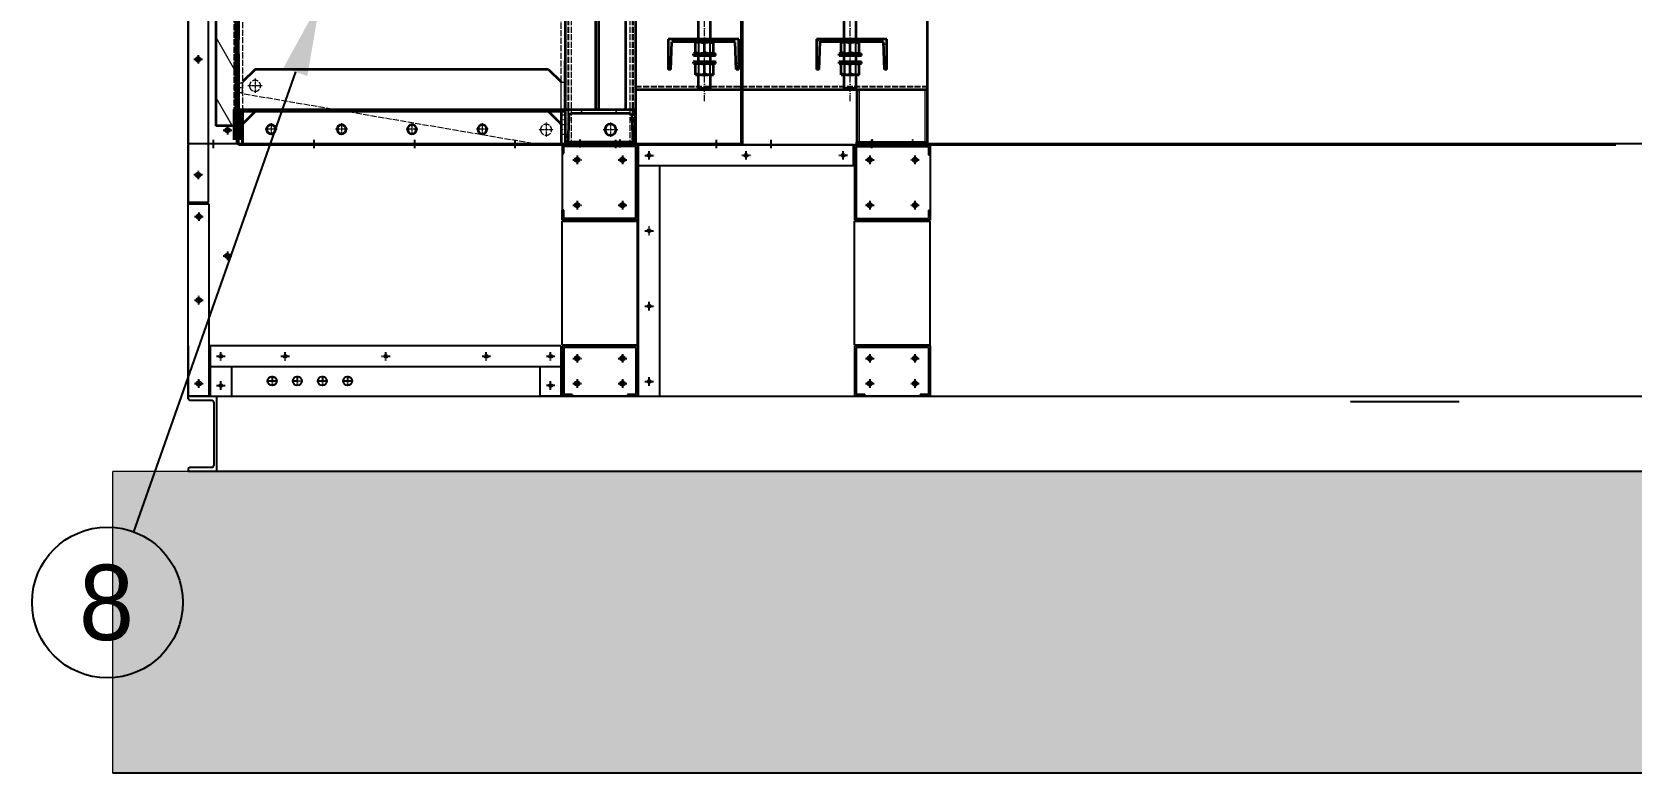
# Model space of a CAD drawing. Header units: millimetres. Extents: x 3026 to 35289, y 2869 to 25683.
# Drawn here: x 14160 to 17341, y 10092 to 11567 of the extents above; entities that cross this region are included whole.
import ezdxf
from ezdxf.enums import TextEntityAlignment as Align

# ---------------------------------------------------------------- set-up
doc = ezdxf.new("R2010")
doc.units = ezdxf.units.MM
for name, pattern in [('CENTER', [2, 1.25, -0.25, 0.25, -0.25]), ('DASHDOT', [18.5, 12, -3, 0.5, -3]), ('DASHED', [15, 12, -3])]:
    doc.linetypes.add(name, pattern=pattern)
for name, color, linetype in [('center', 1, 'CENTER'), ('냉각탑_dim', 1, 'Continuous'), ('냉각탑_text', 3, 'Continuous'), ('냉각탑_찬넬방진', 1, 'Continuous')]:
    doc.layers.add(name, color=color, linetype=linetype)
doc.styles.add('돋움', font='Dotum.ttf')

# ---------------------------------------------------------------- blocks, each defined once
blk = doc.blocks.new('A$C55E021B5')
at = {"color": 7, "linetype": 'DASHED', "lineweight": 13}
for p, q in [((585, 2140.5), (585, 0.5)), ((586.6, 2140.5), (586.6, 0.5)), ((591.6, 2140.5), (591.6, 0.5)), ((708.4, 2140.5), (708.4, 0.5)), ((713.4, 2140.5), (713.4, 0.5)), ((715, 2140.5), (715, 0.5)), ((1362, 2074.5), (1362, 66.5)), ((1370, 2074.5), (1370, 66.5)), ((720, 1968.5), (720, 172.5)), ((720, 168.1), (720, 1070.5)), ((728, 66.5), (728, 1070.5)), ((1379, 1050.5), (1379, 38.5)), ((580, 117.4), (0, 117.4)), ((580, 115.5), (0, 115.5)), ((770, 0.5), (1362, 101.9))]:
    blk.add_line(p, q, dxfattribs=at)
at = {"color": 7, "lineweight": 35}
for p, q in [((1375, 38.5), (1375, 2102.5)), ((1415, 2102.5), (1415, 38.5)), ((1370, 2070.5), (1370, 209.8)), ((1370, 2070.5), (1370, 209.8)), ((1375, 70.5), (1375, 2070.5)), ((1375, 2070.5), (1375, 209.8)), ((720, 936.5), (720, 70.5)), ((660, 560.8), (660, 70.5)), ((654, 450.1), (654, 70.5)), ((580, 403), (580, 0.5)), ((600, 403), (600, 70.5)), ((753, 150.5), (1337, 150.5)), ((580, 110.5), (0, 110.5)), ((1370, 70.5), (720, 70.5)), ((720, 66.5), (1370, 66.5)), ((753, 66.5), (1337, 66.5)), ((728, 0.5), (1362, 0.5))]:
    blk.add_line(p, q, dxfattribs=at)
at = {"color": 7, "linetype": 'DASHDOT', "lineweight": 13}
for p, q in [((153, 87.4), (153, 387.4)), ((443, 87.4), (443, 387.4))]:
    blk.add_line(p, q, dxfattribs=at)
at = {"color": 7, "lineweight": 35, "ltscale": 0.103337}
for p, q in [((141, 210.5), (141, 272.5)), ((165, 210.5), (165, 272.5)), ((431, 210.5), (431, 272.5)), ((455, 210.5), (455, 272.5))]:
    blk.add_line(p, q, dxfattribs=at)
at = {"color": 7, "lineweight": 35, "ltscale": 0.233333}
for p, q in [((0, 250.5), (0, 110.5)), ((580, 250.5), (580, 110.5)), ((80, 210.5), (220, 210.5))]:
    blk.add_line(p, q, dxfattribs=at)
at = {"color": 7, "lineweight": 35, "ltscale": 0.1}
for p, q in [((80, 150.5), (80, 210.5)), ((220, 210.5), (220, 150.5)), ((375, 150.5), (375, 210.5)), ((515, 210.5), (515, 150.5)), ((1370, 70.5), (1370, 10.5)), ((1375, 70.5), (1375, 10.5))]:
    blk.add_line(p, q, dxfattribs=at)
at = {"color": 7, "lineweight": 13, "ltscale": 0.013126}
blk.add_line((86.8, 202.6), (80, 198.7), dxfattribs=at)
at = {"color": 7, "lineweight": 35, "ltscale": 0.091722}
for p, q in [((85, 150.5), (86.9, 205.5)), ((215, 150.5), (213.1, 205.5)), ((380, 150.5), (381.9, 205.5)), ((510, 150.5), (508.1, 205.5))]:
    blk.add_line(p, q, dxfattribs=at)
at = {"color": 7, "lineweight": 35, "ltscale": 0.210265}
for p, q in [((86.9, 205.5), (213.1, 205.5)), ((381.9, 205.5), (508.1, 205.5))]:
    blk.add_line(p, q, dxfattribs=at)
at = {"color": 7, "lineweight": 13, "ltscale": 0.016666}
for p, q in [((100.4, 210.5), (91.8, 205.5)), ((460.4, 210.5), (451.8, 205.5))]:
    blk.add_line(p, q, dxfattribs=at)
at = {"color": 7, "lineweight": 35, "ltscale": 0.012392}
for p, q in [((142.4, 204.7), (135, 204.7)), ((171, 204.7), (163.6, 204.7)), ((432.4, 204.7), (425, 204.7)), ((461, 204.7), (453.6, 204.7)), ((142.4, 162.2), (135, 162.2)), ((171, 162.2), (163.6, 162.2)), ((432.4, 162.2), (425, 162.2)), ((461, 162.2), (453.6, 162.2)), ((142.4, 139.9), (135, 139.9)), ((171, 139.9), (163.6, 139.9)), ((432.4, 139.9), (425, 139.9)), ((461, 139.9), (453.6, 139.9))]:
    blk.add_line(p, q, dxfattribs=at)
at = {"color": 7, "lineweight": 35, "ltscale": 0.002592}
for p, q in [((135, 204.7), (135, 203.1)), ((171, 204.7), (171, 203.1)), ((425, 204.7), (425, 203.1)), ((461, 204.7), (461, 203.1)), ((135, 162.2), (135, 160.6)), ((171, 162.2), (171, 160.6)), ((425, 162.2), (425, 160.6)), ((461, 162.2), (461, 160.6)), ((135, 139.9), (135, 141.4)), ((171, 139.9), (171, 141.4)), ((425, 139.9), (425, 141.4)), ((461, 139.9), (461, 141.4))]:
    blk.add_line(p, q, dxfattribs=at)
at = {"color": 7, "lineweight": 35, "ltscale": 0.031982}
for p, q in [((135, 183.9), (135, 203.1)), ((153, 183.9), (153, 203.1)), ((171, 183.9), (171, 203.1)), ((425, 183.9), (425, 203.1)), ((443, 183.9), (443, 203.1)), ((461, 183.9), (461, 203.1)), ((135, 141.4), (135, 160.6)), ((153, 141.4), (153, 160.6)), ((171, 141.4), (171, 160.6)), ((425, 141.4), (425, 160.6)), ((443, 141.4), (443, 160.6)), ((461, 141.4), (461, 160.6))]:
    blk.add_line(p, q, dxfattribs=at)
at = {"color": 7, "linetype": 'DASHED', "lineweight": 13, "ltscale": 0.008333}
for p, q in [((141, 205.5), (141, 210.5)), ((142, 210.5), (142, 205.5)), ((164, 210.5), (164, 205.5)), ((165, 205.5), (165, 210.5)), ((431, 205.5), (431, 210.5)), ((455, 205.5), (455, 210.5)), ((1375, 123.8), (1370, 123.8)), ((1375, 104.8), (1370, 104.8)), ((1375, 53.9), (1370, 53.9)), ((1375, 34.9), (1370, 34.9)), ((21.4, 0.5), (21.4, 5.5)), ((37.4, 0.5), (37.4, 5.5)), ((101.4, 0.5), (101.4, 5.5)), ((117.4, 0.5), (117.4, 5.5)), ((603.1, 0.5), (603.1, 5.5)), ((603.1, 0.5), (603.1, 5.5)), ((619.1, 0.5), (619.1, 5.5)), ((619.1, 0.5), (619.1, 5.5)), ((683.1, 0.5), (683.1, 5.5)), ((683.1, 0.5), (683.1, 5.5)), ((699.1, 0.5), (699.1, 5.5)), ((699.1, 0.5), (699.1, 5.5)), ((720, 5.5), (720, 0.5)), ((720, 5.5), (720, 0.5))]:
    blk.add_line(p, q, dxfattribs=at)
at = {"color": 7, "lineweight": 35, "ltscale": 0.00135}
for p, q in [((141, 204.7), (141, 205.5)), ((165, 204.7), (165, 205.5)), ((431, 204.7), (431, 205.5)), ((455, 204.7), (455, 205.5))]:
    blk.add_line(p, q, dxfattribs=at)
at = {"color": 7, "linetype": 'DASHED', "lineweight": 13, "ltscale": 0.043793}
for p, q in [((141, 178.4), (141, 204.7)), ((165, 178.4), (165, 204.7)), ((431, 178.4), (431, 204.7)), ((455, 178.4), (455, 204.7))]:
    blk.add_line(p, q, dxfattribs=at)
at = {"color": 7, "lineweight": 35, "ltscale": 0.005215}
for p, q in [((142.4, 204.7), (145.6, 204.7)), ((160.4, 204.7), (163.6, 204.7)), ((450.4, 204.7), (453.6, 204.7)), ((142.4, 162.2), (145.6, 162.2)), ((160.4, 162.2), (163.6, 162.2)), ((450.4, 162.2), (453.6, 162.2)), ((142.4, 139.9), (145.6, 139.9)), ((160.4, 139.9), (163.6, 139.9)), ((450.4, 139.9), (453.6, 139.9))]:
    blk.add_line(p, q, dxfattribs=at)
at = {"color": 7, "linetype": 'DASHED', "lineweight": 13, "ltscale": 0.037167}
for p, q in [((142.6, 182.4), (142.6, 204.7)), ((163.4, 182.4), (163.4, 204.7)), ((432.6, 182.4), (432.6, 204.7)), ((453.4, 182.4), (453.4, 204.7)), ((141, 139.9), (141, 162.2)), ((142.6, 139.9), (142.6, 162.2)), ((163.4, 139.9), (163.4, 162.2)), ((165, 139.9), (165, 162.2)), ((431, 139.9), (431, 162.2)), ((432.6, 139.9), (432.6, 162.2)), ((453.4, 139.9), (453.4, 162.2)), ((455, 139.9), (455, 162.2))]:
    blk.add_line(p, q, dxfattribs=at)
at = {"color": 7, "lineweight": 35, "ltscale": 0.024784}
for p, q in [((160.4, 204.7), (145.6, 204.7)), ((450.4, 204.7), (435.6, 204.7)), ((160.4, 162.2), (145.6, 162.2)), ((450.4, 162.2), (435.6, 162.2)), ((160.4, 139.9), (145.6, 139.9)), ((450.4, 139.9), (435.6, 139.9))]:
    blk.add_line(p, q, dxfattribs=at)
at = {"color": 7, "linetype": 'DASHED', "lineweight": 13, "ltscale": 0.031982}
for p, q in [((153, 183.9), (153, 203.1)), ((443, 183.9), (443, 203.1)), ((153, 141.4), (153, 160.6)), ((443, 141.4), (443, 160.6))]:
    blk.add_line(p, q, dxfattribs=at)
at = {"color": 7, "lineweight": 13, "ltscale": 0.015827}
blk.add_line((220, 210.2), (211.8, 205.5), dxfattribs=at)
at = {"color": 7, "lineweight": 35, "ltscale": 0.233334}
for p, q in [((375, 210.5), (515, 210.5)), ((140, 110.5), (0, 110.5)), ((720, 70.5), (580, 70.5)), ((140, 5.5), (0, 5.5)), ((140, 0.5), (0, 0.5)), ((140, 0.5), (0, 0.5)), ((580, 0.5), (720, 0.5)), ((720, 0.5), (580, 0.5)), ((720, 0.5), (580, 0.5))]:
    blk.add_line(p, q, dxfattribs=at)
at = {"color": 7, "lineweight": 35, "ltscale": 0.005216}
for p, q in [((432.4, 204.7), (435.6, 204.7)), ((432.4, 162.2), (435.6, 162.2)), ((432.4, 139.9), (435.6, 139.9))]:
    blk.add_line(p, q, dxfattribs=at)
at = {"color": 7, "linetype": 'DASHED', "lineweight": 13, "ltscale": 0.046905}
blk.add_line((1370, 209.8), (1370, 181.6), dxfattribs=at)
at = {"color": 7, "lineweight": 35, "ltscale": 0.046905}
for p, q in [((1370, 181.6), (1370, 209.8)), ((1375, 181.6), (1375, 209.8))]:
    blk.add_line(p, q, dxfattribs=at)
at = {"color": 7, "lineweight": 35, "ltscale": 0.008333}
for p, q in [((1370, 209.8), (1375, 209.8)), ((1370, 181.6), (1375, 181.6)), ((80, 150.5), (85, 150.5)), ((215, 150.5), (220, 150.5)), ((1375, 70.5), (1370, 70.5)), ((0, 0.5), (0, 5.5)), ((140, 0.5), (140, 5.5)), ((580, 0.5), (580, 5.5)), ((580, 0.5), (580, 5.5)), ((1375, 10.5), (1370, 10.5))]:
    blk.add_line(p, q, dxfattribs=at)
at = {"color": 7, "lineweight": 13, "ltscale": 0.133334}
blk.add_line((1415, 214.5), (1375, 145.2), dxfattribs=at)
at = {"color": 7, "lineweight": 35, "ltscale": 0.003151}
for p, q in [((132.5, 182.4), (131, 181.3)), ((132.5, 166.4), (131, 165.3)), ((173.5, 182.4), (175, 181.3)), ((173.5, 166.4), (175, 165.3)), ((422.5, 182.4), (421, 181.3)), ((422.5, 166.4), (421, 165.3)), ((463.5, 182.4), (465, 181.3)), ((463.5, 166.4), (465, 165.3))]:
    blk.add_line(p, q, dxfattribs=at)
at = {"color": 7, "linetype": 'DASHED', "lineweight": 13, "ltscale": 0.036667}
for p, q in [((153, 181.3), (131, 181.3)), ((153, 165.3), (131, 165.3)), ((443, 181.3), (421, 181.3)), ((443, 165.3), (421, 165.3)), ((465, 181.3), (443, 181.3)), ((465, 165.3), (443, 165.3))]:
    blk.add_line(p, q, dxfattribs=at)
at = {"color": 7, "lineweight": 35, "ltscale": 0.036667}
for p, q in [((153, 181.3), (131, 181.3)), ((153, 178.4), (131, 178.4)), ((153, 165.3), (131, 165.3)), ((153, 162.4), (131, 162.4)), ((443, 181.3), (421, 181.3)), ((443, 178.4), (421, 178.4)), ((443, 165.3), (421, 165.3)), ((443, 162.4), (421, 162.4)), ((465, 181.3), (443, 181.3)), ((465, 178.4), (443, 178.4)), ((465, 165.3), (443, 165.3)), ((465, 162.4), (443, 162.4))]:
    blk.add_line(p, q, dxfattribs=at)
at = {"color": 7, "lineweight": 35, "ltscale": 0.004749}
for p, q in [((131, 178.4), (131, 181.3)), ((131, 162.4), (131, 165.3)), ((175, 178.4), (175, 181.3)), ((175, 162.4), (175, 165.3)), ((421, 178.4), (421, 181.3)), ((421, 162.4), (421, 165.3)), ((465, 178.4), (465, 181.3)), ((465, 162.4), (465, 165.3))]:
    blk.add_line(p, q, dxfattribs=at)
at = {"color": 7, "lineweight": 35, "ltscale": 0.034167}
for p, q in [((153, 182.4), (132.5, 182.4)), ((153, 166.4), (132.5, 166.4)), ((443, 182.4), (422.5, 182.4)), ((443, 166.4), (422.5, 166.4)), ((463.5, 182.4), (443, 182.4)), ((463.5, 166.4), (443, 166.4))]:
    blk.add_line(p, q, dxfattribs=at)
at = {"color": 7, "lineweight": 35, "ltscale": 0.002551}
for p, q in [((135, 182.4), (135, 183.9)), ((171, 182.4), (171, 183.9)), ((425, 182.4), (425, 183.9)), ((461, 182.4), (461, 183.9))]:
    blk.add_line(p, q, dxfattribs=at)
at = {"color": 7, "linetype": 'DASHED', "lineweight": 13, "ltscale": 0.012392}
for p, q in [((142.4, 182.4), (135, 182.4)), ((171, 182.4), (163.6, 182.4)), ((432.4, 182.4), (425, 182.4)), ((461, 182.4), (453.6, 182.4))]:
    blk.add_line(p, q, dxfattribs=at)
at = {"color": 7, "linetype": 'DASHED', "lineweight": 13, "ltscale": 4.19617e-05}
for p, q in [((135, 182.4), (135, 182.4)), ((171, 182.4), (171, 182.4)), ((425, 182.4), (425, 182.4)), ((461, 182.4), (461, 182.4))]:
    blk.add_line(p, q, dxfattribs=at)
at = {"color": 7, "linetype": 'DASHED', "lineweight": 13, "ltscale": 0.006667}
for p, q in [((140.5, 178.4), (140.5, 182.4)), ((140.5, 162.4), (140.5, 166.4)), ((141, 162.4), (141, 166.4)), ((165, 162.4), (165, 166.4)), ((165.5, 178.4), (165.5, 182.4)), ((165.5, 162.4), (165.5, 166.4)), ((430.5, 178.4), (430.5, 182.4)), ((430.5, 162.4), (430.5, 166.4)), ((431, 162.4), (431, 166.4)), ((455, 162.4), (455, 166.4)), ((455.5, 178.4), (455.5, 182.4)), ((455.5, 162.4), (455.5, 166.4)), ((720, 66.5), (720, 70.5))]:
    blk.add_line(p, q, dxfattribs=at)
at = {"color": 7, "lineweight": 35, "ltscale": 0.02}
for p, q in [((141, 166.4), (141, 178.4)), ((165, 166.4), (165, 178.4)), ((431, 166.4), (431, 178.4)), ((455, 166.4), (455, 178.4))]:
    blk.add_line(p, q, dxfattribs=at)
at = {"color": 7, "lineweight": 35, "ltscale": 0.000402451}
for p, q in [((141, 162.2), (141, 162.4)), ((165, 162.2), (165, 162.4)), ((431, 162.2), (431, 162.4)), ((455, 162.2), (455, 162.4))]:
    blk.add_line(p, q, dxfattribs=at)
at = {"color": 7, "linetype": 'DASHED', "lineweight": 13, "ltscale": 0.000536262}
for p, q in [((142.4, 182.4), (142.1, 182.4)), ((163.6, 182.4), (163.9, 182.4)), ((453.6, 182.4), (453.9, 182.4))]:
    blk.add_line(p, q, dxfattribs=at)
at = {"color": 7, "linetype": 'DASHED', "lineweight": 13, "ltscale": 0.005215}
for p, q in [((142.4, 182.4), (145.6, 182.4)), ((160.4, 182.4), (163.6, 182.4)), ((450.4, 182.4), (453.6, 182.4))]:
    blk.add_line(p, q, dxfattribs=at)
at = {"color": 7, "linetype": 'DASHED', "lineweight": 13, "ltscale": 0.024784}
for p, q in [((160.4, 182.4), (145.6, 182.4)), ((450.4, 182.4), (435.6, 182.4))]:
    blk.add_line(p, q, dxfattribs=at)
at = {"color": 7, "linetype": 'DASHED', "lineweight": 13, "ltscale": 0.000524018}
for p, q in [((145.6, 182.4), (145.9, 182.4)), ((160.4, 182.4), (160.1, 182.4)), ((435.6, 182.4), (435.9, 182.4))]:
    blk.add_line(p, q, dxfattribs=at)
at = {"color": 7, "lineweight": 35, "ltscale": 0.034166}
for p, q in [((173.5, 182.4), (153, 182.4)), ((173.5, 166.4), (153, 166.4))]:
    blk.add_line(p, q, dxfattribs=at)
at = {"color": 7, "lineweight": 35, "ltscale": 0.036666}
for p, q in [((175, 181.3), (153, 181.3)), ((175, 178.4), (153, 178.4)), ((175, 165.3), (153, 165.3)), ((175, 162.4), (153, 162.4))]:
    blk.add_line(p, q, dxfattribs=at)
at = {"color": 7, "linetype": 'DASHED', "lineweight": 13, "ltscale": 0.036666}
for p, q in [((175, 181.3), (153, 181.3)), ((175, 165.3), (153, 165.3))]:
    blk.add_line(p, q, dxfattribs=at)
at = {"color": 7, "lineweight": 13, "ltscale": 0.010552}
blk.add_line((380.5, 164.3), (375, 161.2), dxfattribs=at)
at = {"color": 7, "linetype": 'DASHED', "lineweight": 13, "ltscale": 0.000535501}
blk.add_line((432.4, 182.4), (432.1, 182.4), dxfattribs=at)
at = {"color": 7, "linetype": 'DASHED', "lineweight": 13, "ltscale": 0.005216}
blk.add_line((432.4, 182.4), (435.6, 182.4), dxfattribs=at)
at = {"color": 7, "linetype": 'DASHED', "lineweight": 13, "ltscale": 0.000524779}
blk.add_line((450.4, 182.4), (450.1, 182.4), dxfattribs=at)
at = {"color": 7, "lineweight": 13, "ltscale": 0.010896}
blk.add_line((515, 172.7), (509.3, 169.5), dxfattribs=at)
at = {"color": 7, "lineweight": 35, "ltscale": 0.17003}
blk.add_line((720, 172.5), (720, 70.5), dxfattribs=at)
at = {"color": 7, "lineweight": 35, "ltscale": 0.16261}
blk.add_line((720, 70.5), (720, 168.1), dxfattribs=at)
at = {"color": 7, "lineweight": 35, "ltscale": 0.185241}
for p, q in [((1370, 181.6), (1370, 70.5)), ((1370, 181.6), (1370, 70.5)), ((1375, 181.6), (1375, 70.5))]:
    blk.add_line(p, q, dxfattribs=at)
at = {"color": 7, "lineweight": 35, "ltscale": 0.044088}
for p, q in [((141, 113.4), (141, 139.9)), ((165, 113.4), (165, 139.9)), ((431, 113.4), (431, 139.9)), ((455, 113.4), (455, 139.9))]:
    blk.add_line(p, q, dxfattribs=at)
at = {"color": 7, "lineweight": 35, "ltscale": 0.008334}
for p, q in [((375, 150.5), (380, 150.5)), ((510, 150.5), (515, 150.5)), ((580, 0.5), (585, 0.5)), ((715, 0.5), (720, 0.5))]:
    blk.add_line(p, q, dxfattribs=at)
at = {"color": 7, "lineweight": 35, "ltscale": 0.058926}
for p, q in [((753, 150.5), (728, 125.5)), ((753, 66.5), (728, 41.5))]:
    blk.add_line(p, q, dxfattribs=at)
at = {"color": 7, "lineweight": 35, "ltscale": 0.058925}
for p, q in [((1337, 150.5), (1362, 125.5)), ((1362, 41.5), (1337, 66.5))]:
    blk.add_line(p, q, dxfattribs=at)
at = {"color": 7, "linetype": 'DASHDOT', "lineweight": 13, "ltscale": 0.047667}
for p, q in [((1337, 132.2), (1337, 103.6)), ((1322.7, 117.9), (1351.3, 117.9)), ((630, 44.8), (630, 16.2)), ((758, 44.8), (758, 16.2)), ((615.7, 30.5), (644.3, 30.5)), ((743.7, 30.5), (772.3, 30.5))]:
    blk.add_line(p, q, dxfattribs=at)
at = {"color": 7, "lineweight": 35, "ltscale": 0.183333}
for p, q in [((0, 110.5), (0, 0.5)), ((140, 110.5), (140, 0.5))]:
    blk.add_line(p, q, dxfattribs=at)
at = {"color": 7, "linetype": 'DASHED', "lineweight": 13, "ltscale": 0.183333}
for p, q in [((5, 110.5), (5, 0.5)), ((135, 110.5), (135, 0.5))]:
    blk.add_line(p, q, dxfattribs=at)
at = {"color": 7, "linetype": 'DASHED', "lineweight": 13, "ltscale": 0.037552}
for p, q in [((163.5, 113.4), (141, 113.4)), ((453.5, 113.4), (431, 113.4))]:
    blk.add_line(p, q, dxfattribs=at)
at = {"color": 7, "lineweight": 35, "ltscale": 0.002448}
for p, q in [((142.5, 113.4), (141, 113.4)), ((432.5, 113.4), (431, 113.4))]:
    blk.add_line(p, q, dxfattribs=at)
at = {"color": 7, "lineweight": 35, "ltscale": 0.002357}
for p, q in [((142, 112.4), (141, 113.4)), ((164, 112.4), (165, 113.4)), ((432, 112.4), (431, 113.4)), ((454, 112.4), (455, 113.4))]:
    blk.add_line(p, q, dxfattribs=at)
at = {"color": 7, "lineweight": 35, "ltscale": 0.002244}
blk.add_line((143.3, 112.4), (142, 112.4), dxfattribs=at)
at = {"color": 7, "lineweight": 35, "ltscale": 0.037552}
for p, q in [((165, 113.4), (142.5, 113.4)), ((455, 113.4), (432.5, 113.4))]:
    blk.add_line(p, q, dxfattribs=at)
at = {"color": 7, "lineweight": 35, "ltscale": 0.034422}
for p, q in [((164, 112.4), (143.3, 112.4)), ((454, 112.4), (433.3, 112.4))]:
    blk.add_line(p, q, dxfattribs=at)
at = {"color": 7, "linetype": 'DASHED', "lineweight": 13, "ltscale": 0.002448}
for p, q in [((165, 113.4), (163.5, 113.4)), ((455, 113.4), (453.5, 113.4))]:
    blk.add_line(p, q, dxfattribs=at)
at = {"color": 7, "lineweight": 35, "ltscale": 0.002245}
blk.add_line((433.3, 112.4), (432, 112.4), dxfattribs=at)
at = {"color": 7, "linetype": 'DASHED', "lineweight": 13, "ltscale": 0.013333}
for p, q in [((720, 124.5), (728, 124.5)), ((728, 60), (720, 60)), ((728, 41), (720, 41)), ((720, 40), (728, 40)), ((720, 21), (728, 21))]:
    blk.add_line(p, q, dxfattribs=at)
at = {"color": 7, "linetype": 'DASHED', "lineweight": 13, "ltscale": 0.14}
blk.add_line((728, 41.5), (728, 125.5), dxfattribs=at)
at = {"color": 7, "linetype": 'DASHDOT', "lineweight": 13, "ltscale": 0.025999}
for p, q in [((1376.3, 114.3), (1360.7, 114.3)), ((1376.3, 44.4), (1360.7, 44.4))]:
    blk.add_line(p, q, dxfattribs=at)
at = {"color": 7, "linetype": 'DASHED', "lineweight": 13, "ltscale": 0.03936}
blk.add_line((1362, 101.9), (1362, 125.5), dxfattribs=at)
at = {"color": 7, "linetype": 'DASHED', "lineweight": 13, "ltscale": 0.013334}
for p, q in [((1370, 123.8), (1362, 123.8)), ((1370, 104.8), (1362, 104.8)), ((1370, 53.9), (1362, 53.9)), ((1370, 34.9), (1362, 34.9))]:
    blk.add_line(p, q, dxfattribs=at)
at = {"color": 7, "lineweight": 35, "ltscale": 0.116667}
for p, q in [((580, 0.5), (580, 70.5)), ((720, 70.5), (720, 0.5))]:
    blk.add_line(p, q, dxfattribs=at)
at = {"color": 7, "linetype": 'DASHED', "lineweight": 13, "ltscale": 0.09}
blk.add_line((600, 70.5), (654, 70.5), dxfattribs=at)
at = {"color": 7, "lineweight": 13, "ltscale": 0.015396}
for p, q in [((620.6, 62.5), (616, 70.5)), ((689.9, 62.5), (685.2, 70.5))]:
    blk.add_line(p, q, dxfattribs=at)
at = {"color": 7, "linetype": 'DASHED', "lineweight": 13, "ltscale": 0.01}
blk.add_line((654, 70.5), (660, 70.5), dxfattribs=at)
at = {"color": 7, "linetype": 'DASHED', "lineweight": 13, "ltscale": 0.116667}
blk.add_line((720, 70.5), (720, 0.5), dxfattribs=at)
at = {"color": 7, "lineweight": 35, "ltscale": 0.006667}
for p, q in [((720, 66.5), (720, 70.5)), ((1370, 70.5), (1370, 66.5))]:
    blk.add_line(p, q, dxfattribs=at)
at = {"color": 7, "lineweight": 35, "ltscale": 0.11}
for p, q in [((720, 66.5), (720, 0.5)), ((728, 66.5), (728, 0.5)), ((1362, 66.5), (1362, 0.5)), ((1370, 0.5), (1370, 66.5))]:
    blk.add_line(p, q, dxfattribs=at)
at = {"color": 7, "lineweight": 35, "ltscale": 0.013333}
for p, q in [((720, 66.5), (728, 66.5)), ((720, 0.5), (728, 0.5))]:
    blk.add_line(p, q, dxfattribs=at)
at = {"color": 7, "lineweight": 35, "ltscale": 0.013334}
for p, q in [((1370, 66.5), (1362, 66.5)), ((1362, 0.5), (1370, 0.5))]:
    blk.add_line(p, q, dxfattribs=at)
at = {"color": 7, "lineweight": 140, "ltscale": 0.008333}
for p, q in [((1370, 70.5), (1375, 70.5)), ((1375, 10.5), (1370, 10.5))]:
    blk.add_line(p, q, dxfattribs=at)
at = {"color": 7, "lineweight": 140, "ltscale": 0.1}
for p, q in [((1370, 10.5), (1370, 70.5)), ((1375, 70.5), (1375, 10.5))]:
    blk.add_line(p, q, dxfattribs=at)
at = {"color": 7, "lineweight": 13, "ltscale": 0.10771}
blk.add_line((1415, 94.5), (1382.7, 38.5), dxfattribs=at)
at = {"color": 7, "lineweight": 35, "ltscale": 0.095349}
for p, q in [((585, 0.5), (587, 57.7)), ((713, 57.7), (715, 0.5))]:
    blk.add_line(p, q, dxfattribs=at)
at = {"color": 7, "lineweight": 35, "ltscale": 0.193355}
blk.add_line((592, 62.5), (708, 62.5), dxfattribs=at)
at = {"color": 7, "linetype": 'DASHED', "lineweight": 13, "ltscale": 0.010632}
blk.add_line((713.6, 40), (720, 40), dxfattribs=at)
at = {"color": 7, "linetype": 'DASHED', "lineweight": 13, "ltscale": 0.010079}
for p, q in [((720, 40), (714, 40)), ((720, 21), (714, 21))]:
    blk.add_line(p, q, dxfattribs=at)
at = {"color": 7, "linetype": 'DASHDOT', "lineweight": 13, "ltscale": 0.016}
blk.add_line((728.8, 50.5), (719.2, 50.5), dxfattribs=at)
at = {"color": 7, "lineweight": 35, "ltscale": 0.068333}
for p, q in [((728, 41.5), (728, 0.5)), ((1362, 0.5), (1362, 41.5))]:
    blk.add_line(p, q, dxfattribs=at)
at = {"color": 7, "linetype": 'DASHDOT', "lineweight": 13, "ltscale": 0.039}
for p, q in [((885, 43.2), (885, 19.8)), ((1025, 43.2), (1025, 19.8)), ((1165, 43.2), (1165, 19.8)), ((1305, 43.2), (1305, 19.8)), ((873.3, 31.5), (896.7, 31.5)), ((1013.3, 31.5), (1036.7, 31.5)), ((1153.3, 31.5), (1176.7, 31.5)), ((1293.3, 31.5), (1316.7, 31.5))]:
    blk.add_line(p, q, dxfattribs=at)
at = {"color": 7, "lineweight": 35, "ltscale": 0.066667}
blk.add_line((1375, 38.5), (1415, 38.5), dxfattribs=at)
at = {"color": 7, "linetype": 'DASHDOT', "lineweight": 13, "ltscale": 0.01}
for p, q in [((29.4, 0), (29.4, 6)), ((109.4, 0), (109.4, 6)), ((611.1, 0), (611.1, 6)), ((691.1, 0), (691.1, 6))]:
    blk.add_line(p, q, dxfattribs=at)
at = {"color": 7, "lineweight": 13, "ltscale": 0.017065}
blk.add_line((585.1, 3.9), (580, 12.8), dxfattribs=at)
at = {"color": 7, "linetype": 'DASHED', "lineweight": 13, "ltscale": 0.008625}
blk.add_line((580, 5.5), (585.2, 5.5), dxfattribs=at)
blk.add_line((580, 5.5), (585.2, 5.5), dxfattribs=at)
at = {"color": 7, "lineweight": 35, "ltscale": 0.216085}
blk.add_line((585.2, 5.5), (714.8, 5.5), dxfattribs=at)
blk.add_line((585.2, 5.5), (714.8, 5.5), dxfattribs=at)
at = {"color": 7, "linetype": 'DASHDOT', "lineweight": 13, "ltscale": 0.02876}
blk.add_line((712.2, 30.5), (729.4, 30.5), dxfattribs=at)
at = {"color": 7, "linetype": 'DASHED', "lineweight": 13, "ltscale": 0.009527}
blk.add_line((714.3, 21), (720, 21), dxfattribs=at)
at = {"color": 7, "lineweight": 13, "ltscale": 0.018955}
blk.add_line((720, 10.3), (714.3, 20.2), dxfattribs=at)
at = {"color": 7, "linetype": 'DASHED', "lineweight": 13, "ltscale": 0.008624}
blk.add_line((714.8, 5.5), (720, 5.5), dxfattribs=at)
blk.add_line((714.8, 5.5), (720, 5.5), dxfattribs=at)
at = {"color": 7, "linetype": 'DASHED', "lineweight": 13}
for points in [[(142.4, 204.7), (140.9, 204.5), (139.3, 204.3), (137.6, 203.9), (135.8, 203.4), (135, 203.1)], [(145.6, 204.7), (147.1, 204.5), (148.7, 204.3), (150.4, 203.9), (152.2, 203.4), (153, 203.1)], [(160.4, 204.7), (158.9, 204.5), (157.3, 204.3), (155.6, 203.9), (153.8, 203.4), (153, 203.1)], [(163.6, 204.7), (165.1, 204.5), (166.7, 204.3), (168.4, 203.9), (170.2, 203.4), (171, 203.1)], [(432.4, 204.7), (430.9, 204.5), (429.3, 204.3), (427.6, 203.9), (425.8, 203.4), (425, 203.1)], [(435.6, 204.7), (437.1, 204.5), (438.7, 204.3), (440.4, 203.9), (442.2, 203.4), (443, 203.1)], [(450.4, 204.7), (448.9, 204.5), (447.3, 204.3), (445.6, 203.9), (443.8, 203.4), (443, 203.1)], [(453.6, 204.7), (455.1, 204.5), (456.7, 204.3), (458.4, 203.9), (460.2, 203.4), (461, 203.1)], [(142.4, 182.4), (140.9, 182.5), (139.3, 182.8), (137.6, 183.2), (135.8, 183.7), (135, 183.9)], [(142.4, 162.2), (140.9, 162), (139.3, 161.8), (137.6, 161.4), (135.8, 160.9), (135, 160.6)], [(145.6, 182.4), (147.1, 182.5), (148.7, 182.8), (150.4, 183.2), (152.2, 183.7), (153, 183.9)], [(145.6, 162.2), (147.1, 162), (148.7, 161.8), (150.4, 161.4), (152.2, 160.9), (153, 160.6)], [(160.4, 182.4), (158.9, 182.5), (157.3, 182.8), (155.6, 183.2), (153.8, 183.7), (153, 183.9)], [(160.4, 162.2), (158.9, 162), (157.3, 161.8), (155.6, 161.4), (153.8, 160.9), (153, 160.6)], [(163.6, 182.4), (165.1, 182.5), (166.7, 182.8), (168.4, 183.2), (170.2, 183.7), (171, 183.9)], [(163.6, 162.2), (165.1, 162), (166.7, 161.8), (168.4, 161.4), (170.2, 160.9), (171, 160.6)], [(432.4, 182.4), (430.9, 182.5), (429.3, 182.8), (427.6, 183.2), (425.8, 183.7), (425, 183.9)], [(432.4, 162.2), (430.9, 162), (429.3, 161.8), (427.6, 161.4), (425.8, 160.9), (425, 160.6)], [(435.6, 182.4), (437.1, 182.5), (438.7, 182.8), (440.4, 183.2), (442.2, 183.7), (443, 183.9)], [(435.6, 162.2), (437.1, 162), (438.7, 161.8), (440.4, 161.4), (442.2, 160.9), (443, 160.6)], [(450.4, 182.4), (448.9, 182.5), (447.3, 182.8), (445.6, 183.2), (443.8, 183.7), (443, 183.9)], [(450.4, 162.2), (448.9, 162), (447.3, 161.8), (445.6, 161.4), (443.8, 160.9), (443, 160.6)], [(453.6, 182.4), (455.1, 182.5), (456.7, 182.8), (458.4, 183.2), (460.2, 183.7), (461, 183.9)], [(453.6, 162.2), (455.1, 162), (456.7, 161.8), (458.4, 161.4), (460.2, 160.9), (461, 160.6)], [(142.4, 139.9), (140.9, 140), (139.3, 140.3), (137.6, 140.7), (135.8, 141.2), (135, 141.4)], [(145.6, 139.9), (147.1, 140), (148.7, 140.3), (150.4, 140.7), (152.2, 141.2), (153, 141.4)], [(160.4, 139.9), (158.9, 140), (157.3, 140.3), (155.6, 140.7), (153.8, 141.2), (153, 141.4)], [(163.6, 139.9), (165.1, 140), (166.7, 140.3), (168.4, 140.7), (170.2, 141.2), (171, 141.4)], [(432.4, 139.9), (430.9, 140), (429.3, 140.3), (427.6, 140.7), (425.8, 141.2), (425, 141.4)], [(435.6, 139.9), (437.1, 140), (438.7, 140.3), (440.4, 140.7), (442.2, 141.2), (443, 141.4)], [(450.4, 139.9), (448.9, 140), (447.3, 140.3), (445.6, 140.7), (443.8, 141.2), (443, 141.4)], [(453.6, 139.9), (455.1, 140), (456.7, 140.3), (458.4, 140.7), (460.2, 141.2), (461, 141.4)]]:
    blk.add_lwpolyline(points, dxfattribs=at)
at = {"color": 7, "lineweight": 35}
for points in [[(142.4, 204.7), (140.9, 204.5), (139.3, 204.3), (137.6, 203.9), (135.8, 203.4), (135, 203.1)], [(145.6, 204.7), (147.1, 204.5), (148.7, 204.3), (150.4, 203.9), (152.2, 203.4), (153, 203.1)], [(160.4, 204.7), (158.9, 204.5), (157.3, 204.3), (155.6, 203.9), (153.8, 203.4), (153, 203.1)], [(163.6, 204.7), (165.1, 204.5), (166.7, 204.3), (168.4, 203.9), (170.2, 203.4), (171, 203.1)], [(432.4, 204.7), (430.9, 204.5), (429.3, 204.3), (427.6, 203.9), (425.8, 203.4), (425, 203.1)], [(435.6, 204.7), (437.1, 204.5), (438.7, 204.3), (440.4, 203.9), (442.2, 203.4), (443, 203.1)], [(450.4, 204.7), (448.9, 204.5), (447.3, 204.3), (445.6, 203.9), (443.8, 203.4), (443, 203.1)], [(453.6, 204.7), (455.1, 204.5), (456.7, 204.3), (458.4, 203.9), (460.2, 203.4), (461, 203.1)], [(142.1, 182.4), (140.2, 182.6), (138.1, 183.1), (137, 183.3), (135, 183.9)], [(142.4, 162.2), (140.9, 162), (139.3, 161.8), (137.6, 161.4), (135.8, 160.9), (135, 160.6)], [(145.6, 162.2), (147.1, 162), (148.7, 161.8), (150.4, 161.4), (152.2, 160.9), (153, 160.6)], [(145.9, 182.4), (147.8, 182.6), (149.9, 183.1), (151, 183.3), (153, 183.9)], [(160.1, 182.4), (158.2, 182.6), (156.1, 183.1), (155, 183.3), (153, 183.9)], [(160.4, 162.2), (158.9, 162), (157.3, 161.8), (155.6, 161.4), (153.8, 160.9), (153, 160.6)], [(163.6, 162.2), (165.1, 162), (166.7, 161.8), (168.4, 161.4), (170.2, 160.9), (171, 160.6)], [(163.9, 182.4), (165.8, 182.6), (167.9, 183.1), (169, 183.3), (171, 183.9)], [(432.1, 182.4), (430.2, 182.6), (428.1, 183.1), (427, 183.3), (425, 183.9)], [(432.4, 162.2), (430.9, 162), (429.3, 161.8), (427.6, 161.4), (425.8, 160.9), (425, 160.6)], [(435.6, 162.2), (437.1, 162), (438.7, 161.8), (440.4, 161.4), (442.2, 160.9), (443, 160.6)], [(435.9, 182.4), (437.8, 182.6), (439.9, 183.1), (441, 183.3), (443, 183.9)], [(450.1, 182.4), (448.2, 182.6), (446.1, 183.1), (445, 183.3), (443, 183.9)], [(450.4, 162.2), (448.9, 162), (447.3, 161.8), (445.6, 161.4), (443.8, 160.9), (443, 160.6)], [(453.6, 162.2), (455.1, 162), (456.7, 161.8), (458.4, 161.4), (460.2, 160.9), (461, 160.6)], [(453.9, 182.4), (455.8, 182.6), (457.9, 183.1), (459, 183.3), (461, 183.9)], [(142.4, 139.9), (140.9, 140), (139.3, 140.3), (137.6, 140.7), (135.8, 141.2), (135, 141.4)], [(145.6, 139.9), (147.1, 140), (148.7, 140.3), (150.4, 140.7), (152.2, 141.2), (153, 141.4)], [(160.4, 139.9), (158.9, 140), (157.3, 140.3), (155.6, 140.7), (153.8, 141.2), (153, 141.4)], [(163.6, 139.9), (165.1, 140), (166.7, 140.3), (168.4, 140.7), (170.2, 141.2), (171, 141.4)], [(432.4, 139.9), (430.9, 140), (429.3, 140.3), (427.6, 140.7), (425.8, 141.2), (425, 141.4)], [(435.6, 139.9), (437.1, 140), (438.7, 140.3), (440.4, 140.7), (442.2, 141.2), (443, 141.4)], [(450.4, 139.9), (448.9, 140), (447.3, 140.3), (445.6, 140.7), (443.8, 141.2), (443, 141.4)], [(453.6, 139.9), (455.1, 140), (456.7, 140.3), (458.4, 140.7), (460.2, 141.2), (461, 141.4)]]:
    blk.add_lwpolyline(points, dxfattribs=at)
at = {"color": 7, "linetype": 'DASHED', "lineweight": 13}
for centre in [(1337, 117.9), (758, 30.5)]:
    blk.add_circle(centre, 11, dxfattribs=at)
at = {"color": 7, "lineweight": 35}
for centre, radius in [((630, 30.5), 11), ((885, 31.5), 9), ((1025, 31.5), 9), ((1165, 31.5), 9), ((1305, 31.5), 9)]:
    blk.add_circle(centre, radius, dxfattribs=at)
for centre, start, end in [((592, 57.5), 90, 178), ((708, 57.5), 2, 90)]:
    blk.add_arc(centre, 5, start, end, dxfattribs=at)
at = {"color": 7, "linetype": 'DASHED', "lineweight": 13}
for ratio, start_param, end_param in [(0.034921, 1.0708, 3.14163), (0.034919, 0.00005, 1.070675), (0.034921, 4.212393, 6.283223), (0.034919, 3.141642, 4.212267)]:
    blk.add_ellipse((714, 30.5), major_axis=(0, 9.5), ratio=ratio, start_param=start_param, end_param=end_param, dxfattribs=at)
blk = doc.blocks.new('A$C3FF200C2')
for p, q in [((40, 805), (0, 805)), ((0, 805), (0, 0)), ((40, 805), (40, 0)), ((40, 0), (0, 0))]:
    blk.add_line(p, q)
blk = doc.blocks.new('1')
at = {"color": 7, "lineweight": 35}
for p, q in [((15571.1, 14036.7), (15571.1, 11344.2)), ((15573.1, 12164.2), (15573.1, 11344.2))]:
    blk.add_line(p, q, dxfattribs=at)
for p, q in [((14471.1, 11344.2), (14471.1, 13650.2)), ((15571.1, 11344.2), (14471.1, 11344.2)), ((14471.1, 10842.2), (14471.1, 11342.2)), ((14971.1, 11342.2), (17311.1, 11342.2)), ((15215, 11342.2), (15215, 11192.2)), ((15365, 11342.2), (15215, 11342.2)), ((15218.2, 11327.2), (15215, 11322.2)), ((15361.8, 11339), (15218.2, 11339)), ((15218.2, 11327.2), (15218.2, 11339)), ((15361.8, 11195.4), (15361.8, 11339)), ((15365, 11342.2), (15365, 11192.2)), ((15794.8, 11342.2), (15367, 11342.2)), ((15367, 10842.2), (15367, 11342.2)), ((15794.8, 11300.2), (15794.8, 11342.2)), ((15796.8, 11342.2), (15796.8, 11192.2)), ((15946.8, 11342.2), (15796.8, 11342.2)), ((15800, 11339), (15943.6, 11339)), ((15800, 11339), (15800, 11195.4)), ((17371.1, 11344.2), (15941.1, 11344.2)), ((15943.6, 11339), (15943.6, 11322.2)), ((15946.8, 11342.2), (15946.8, 11192.2)), ((15946.8, 11342.2), (15946.8, 11322.2)), ((15794.8, 11300.2), (15367, 11300.2)), ((15409, 10842.2), (15409, 11300.2)), ((15943.6, 11322.2), (15946.8, 11322.2)), ((14513.1, 11224.2), (14471.1, 11224.2)), ((14513.1, 10842.2), (14513.1, 11224.2)), ((15218.2, 11212.2), (15215, 11212.2)), ((15215, 11192.2), (15215, 11212.2)), ((15218.2, 11195.4), (15218.2, 11212.2)), ((15365, 11212.2), (15365, 11192.2)), ((15943.6, 11212.2), (15946.8, 11212.2)), ((15943.6, 11212.2), (15943.6, 11195.4)), ((15946.8, 11212.2), (15946.8, 11192.2)), ((15215, 11192.2), (15365, 11192.2)), ((15365, 11192.2), (15215, 11192.2)), ((15215, 11190.2), (15365, 11190.2)), ((15215, 10944.2), (15215, 11190.2)), ((15361.8, 11195.4), (15218.2, 11195.4)), ((15365, 10944.2), (15365, 11190.2)), ((15946.8, 11192.2), (15796.8, 11192.2)), ((15796.8, 11190.2), (15946.8, 11190.2)), ((15796.8, 10944.2), (15796.8, 11190.2)), ((15800, 11195.4), (15943.6, 11195.4)), ((15946.8, 10944.2), (15946.8, 11190.2)), ((15946.8, 10942.2), (15946.8, 11036.7)), ((14471.1, 10942.2), (14471.1, 10842.2)), ((15213.1, 10942.2), (14515.1, 10942.2)), ((14515.1, 10942.2), (14515.1, 10842.2)), ((15213.1, 10842.2), (15213.1, 10942.2)), ((15215, 10944.2), (15365, 10944.2)), ((15365, 10942.2), (15215, 10942.2)), ((15215, 10942.2), (15215, 10842.2)), ((15365, 10942.2), (15215, 10942.2)), ((15365, 10942.2), (15365, 10842.2)), ((15796.8, 10944.2), (15946.8, 10944.2)), ((15796.8, 10942.2), (15796.8, 10842.2)), ((15946.8, 10942.2), (15796.8, 10942.2)), ((15946.8, 10942.2), (15946.8, 10842.2)), ((15218.2, 10939), (15218.2, 10845.4)), ((15361.8, 10939), (15218.2, 10939)), ((15361.8, 10939), (15361.8, 10845.4)), ((15800, 10939), (15800, 10845.4)), ((15943.6, 10939), (15800, 10939)), ((15943.6, 10939), (15943.6, 10845.4)), ((15213.1, 10900.2), (14515.1, 10900.2)), ((14557.1, 10900.2), (14557.1, 10842.2)), ((15171.1, 10842.2), (15171.1, 10900.2)), ((14471.1, 10842.2), (14513.1, 10842.2)), ((14513.1, 10842.2), (14471.1, 10842.2)), ((14513.1, 10842.2), (17371.1, 10842.2)), ((15213.1, 10842.2), (15171.1, 10842.2)), ((15365, 10842.2), (15215, 10842.2)), ((15235, 10842.2), (15215, 10842.2)), ((15235, 10845.4), (15218.2, 10845.4)), ((15235, 10845.4), (15235, 10842.2)), ((15345, 10845.4), (15345, 10842.2)), ((15361.8, 10845.4), (15345, 10845.4)), ((15365, 10842.2), (15345, 10842.2)), ((15367, 10842.2), (15409, 10842.2)), ((15816.8, 10842.2), (15796.8, 10842.2)), ((15946.8, 10842.2), (15796.8, 10842.2)), ((15816.8, 10845.4), (15800, 10845.4)), ((15816.8, 10845.4), (15816.8, 10842.2)), ((15926.8, 10845.4), (15926.8, 10842.2)), ((15943.6, 10845.4), (15926.8, 10845.4)), ((15946.8, 10842.2), (15926.8, 10842.2))]:
    blk.add_line(p, q)
at = {"ltscale": 500}
blk.add_line((16999.1, 10830.7), (16783.1, 10830.7), dxfattribs=at)
for centre, radius in [((14491.1, 11512.2), 4.5), ((14491.1, 11512.2), 3), ((14549.1, 11371.2), 4.5), ((15388, 11321.2), 3), ((15580.8, 11321.2), 3), ((15773.8, 11321.2), 3), ((15245, 11312.2), 4.5), ((15245, 11312.2), 4.5), ((15245, 11312.2), 4.5), ((15245, 11312.2), 4.5), ((15245, 11312.2), 3), ((15245, 11312.2), 3), ((15335, 11312.2), 4.5), ((15335, 11312.2), 4.5), ((15335, 11312.2), 4.5), ((15335, 11312.2), 4.5), ((15335, 11312.2), 3), ((15335, 11312.2), 3), ((15826.8, 11312.2), 4.5), ((15826.8, 11312.2), 4.5), ((15826.8, 11312.2), 3), ((15916.8, 11312.2), 4.5), ((15916.8, 11312.2), 4.5), ((15916.8, 11312.2), 3), ((14491.1, 11282.2), 4.5), ((14491.1, 11282.2), 3), ((14492.1, 11199.2), 4.5), ((15245, 11222.2), 4.5), ((15245, 11222.2), 4.5), ((15245, 11222.2), 4.5), ((15245, 11222.2), 4.5), ((15245, 11222.2), 3), ((15245, 11222.2), 3), ((15335, 11222.2), 4.5), ((15335, 11222.2), 4.5), ((15335, 11222.2), 4.5), ((15335, 11222.2), 4.5), ((15335, 11222.2), 3), ((15335, 11222.2), 3), ((15826.8, 11222.2), 4.5), ((15826.8, 11222.2), 4.5), ((15826.8, 11222.2), 3), ((15916.8, 11222.2), 4.5), ((15916.8, 11222.2), 4.5), ((15916.8, 11222.2), 3), ((15388, 11171.2), 3), ((14549.1, 11121.2), 4.5), ((14492.1, 11033.2), 4.5), ((15388, 11021.2), 3), ((14536.1, 10921.2), 3), ((14664.1, 10921.2), 3), ((14864.1, 10921.2), 3), ((14864.1, 10921.2), 3), ((15064.1, 10921.2), 3), ((15064.1, 10921.2), 3), ((15192.1, 10921.2), 3), ((15245, 10917.2), 4.5), ((15245, 10917.2), 4.5), ((15245, 10917.2), 4.5), ((15245, 10917.2), 4.5), ((15245, 10917.2), 3), ((15245, 10917.2), 3), ((15335, 10917.2), 4.5), ((15335, 10917.2), 4.5), ((15335, 10917.2), 4.5), ((15335, 10917.2), 4.5), ((15335, 10917.2), 3), ((15335, 10917.2), 3), ((15826.8, 10917.2), 4.5), ((15826.8, 10917.2), 4.5), ((15826.8, 10917.2), 3), ((15916.8, 10917.2), 4.5), ((15916.8, 10917.2), 4.5), ((15916.8, 10917.2), 3), ((14638.1, 10872.2), 9), ((14688.1, 10872.2), 9), ((14738.1, 10872.2), 9), ((14788.1, 10872.2), 9), ((14492.1, 10867.2), 4.5), ((14536.1, 10863.2), 3), ((15192.1, 10863.2), 3), ((15245, 10867.2), 4.5), ((15245, 10867.2), 4.5), ((15245, 10867.2), 4.5), ((15245, 10867.2), 4.5), ((15245, 10867.2), 3), ((15245, 10867.2), 3), ((15335, 10867.2), 4.5), ((15335, 10867.2), 4.5), ((15335, 10867.2), 4.5), ((15335, 10867.2), 4.5), ((15335, 10867.2), 3), ((15335, 10867.2), 3), ((15388, 10871.2), 3), ((15826.8, 10867.2), 4.5), ((15826.8, 10867.2), 4.5), ((15826.8, 10867.2), 3), ((15916.8, 10867.2), 4.5), ((15916.8, 10867.2), 4.5), ((15916.8, 10867.2), 3)]:
    blk.add_circle(centre, radius)
at = {"layer": 'center'}
for p, q in [((14491.1, 11520.7), (14491.1, 11503.7)), ((14499.6, 11512.2), (14482.6, 11512.2)), ((14540.6, 11371.2), (14557.6, 11371.2)), ((14549.1, 11379.7), (14549.1, 11362.7)), ((14521.1, 11352.2), (14521.1, 11335.2)), ((14721.1, 11352.2), (14721.1, 11335.2)), ((14921.1, 11352.2), (14921.1, 11335.2)), ((15121.1, 11352.2), (15121.1, 11335.2)), ((15250, 11353.7), (15250, 11336.7)), ((15321.1, 11352.2), (15321.1, 11335.2)), ((15330, 11353.7), (15330, 11336.7)), ((15388, 11312.7), (15388, 11329.7)), ((15521.1, 11352.2), (15521.1, 11335.2)), ((15580.8, 11312.7), (15580.8, 11329.7)), ((15630.1, 11352.2), (15630.1, 11335.2)), ((15630.1, 11352.2), (15630.1, 11335.2)), ((15773.8, 11312.7), (15773.8, 11329.7)), ((15830.1, 11352.2), (15830.1, 11335.2)), ((15830.1, 11352.2), (15830.1, 11335.2)), ((15831.8, 11353.7), (15831.8, 11336.7)), ((15911.8, 11353.7), (15911.8, 11336.7)), ((15236.5, 11312.2), (15253.5, 11312.2)), ((15236.5, 11312.2), (15253.5, 11312.2)), ((15245, 11320.7), (15245, 11303.7)), ((15245, 11320.7), (15245, 11303.7)), ((15326.5, 11312.2), (15343.5, 11312.2)), ((15326.5, 11312.2), (15343.5, 11312.2)), ((15335, 11320.7), (15335, 11303.7)), ((15335, 11320.7), (15335, 11303.7)), ((15379.5, 11321.2), (15396.5, 11321.2)), ((15589.3, 11321.2), (15572.3, 11321.2)), ((15782.3, 11321.2), (15765.3, 11321.2)), ((15818.3, 11312.2), (15835.3, 11312.2)), ((15826.8, 11320.7), (15826.8, 11303.7)), ((15908.3, 11312.2), (15925.3, 11312.2)), ((15916.8, 11320.7), (15916.8, 11303.7)), ((14499.6, 11282.2), (14482.6, 11282.2)), ((14491.1, 11290.7), (14491.1, 11273.7)), ((15245, 11230.7), (15245, 11213.7)), ((15245, 11230.7), (15245, 11213.7)), ((15335, 11230.7), (15335, 11213.7)), ((15335, 11230.7), (15335, 11213.7)), ((15826.8, 11230.7), (15826.8, 11213.7)), ((15916.8, 11230.7), (15916.8, 11213.7)), ((14483.6, 11199.2), (14500.6, 11199.2)), ((14492.1, 11207.7), (14492.1, 11190.7)), ((15236.5, 11222.2), (15253.5, 11222.2)), ((15236.5, 11222.2), (15253.5, 11222.2)), ((15326.5, 11222.2), (15343.5, 11222.2)), ((15326.5, 11222.2), (15343.5, 11222.2)), ((15818.3, 11222.2), (15835.3, 11222.2)), ((15908.3, 11222.2), (15925.3, 11222.2)), ((15379.5, 11171.2), (15396.5, 11171.2)), ((15388, 11162.7), (15388, 11179.7)), ((14540.6, 11121.2), (14557.6, 11121.2)), ((14549.1, 11129.7), (14549.1, 11112.7)), ((14492.1, 11024.7), (14492.1, 11041.7)), ((14483.6, 11033.2), (14500.6, 11033.2)), ((15379.5, 11021.2), (15396.5, 11021.2)), ((15388, 11012.7), (15388, 11029.7)), ((14544.6, 10921.2), (14527.6, 10921.2)), ((14536.1, 10912.7), (14536.1, 10929.7)), ((14672.6, 10921.2), (14655.6, 10921.2)), ((14664.1, 10912.7), (14664.1, 10929.7)), ((14872.6, 10921.2), (14855.6, 10921.2)), ((14872.6, 10921.2), (14855.6, 10921.2)), ((14864.1, 10912.7), (14864.1, 10929.7)), ((14864.1, 10912.7), (14864.1, 10929.7)), ((15072.6, 10921.2), (15055.6, 10921.2)), ((15072.6, 10921.2), (15055.6, 10921.2)), ((15064.1, 10912.7), (15064.1, 10929.7)), ((15064.1, 10912.7), (15064.1, 10929.7)), ((15200.6, 10921.2), (15183.6, 10921.2)), ((15192.1, 10912.7), (15192.1, 10929.7)), ((15236.5, 10917.2), (15253.5, 10917.2)), ((15236.5, 10917.2), (15253.5, 10917.2)), ((15245, 10925.7), (15245, 10908.7)), ((15245, 10925.7), (15245, 10908.7)), ((15326.5, 10917.2), (15343.5, 10917.2)), ((15326.5, 10917.2), (15343.5, 10917.2)), ((15335, 10925.7), (15335, 10908.7)), ((15335, 10925.7), (15335, 10908.7)), ((15818.3, 10917.2), (15835.3, 10917.2)), ((15826.8, 10925.7), (15826.8, 10908.7)), ((15908.3, 10917.2), (15925.3, 10917.2)), ((15916.8, 10925.7), (15916.8, 10908.7)), ((14638.1, 10882.2), (14638.1, 10862.2)), ((14688.1, 10882.2), (14688.1, 10862.2)), ((14738.1, 10882.2), (14738.1, 10862.2)), ((14788.1, 10882.2), (14788.1, 10862.2)), ((15388, 10862.7), (15388, 10879.7)), ((14483.6, 10867.2), (14500.6, 10867.2)), ((14492.1, 10858.7), (14492.1, 10875.7)), ((14527.6, 10863.2), (14544.6, 10863.2)), ((14536.1, 10854.7), (14536.1, 10871.7)), ((14648.1, 10872.2), (14628.1, 10872.2)), ((14698.1, 10872.2), (14678.1, 10872.2)), ((14748.1, 10872.2), (14728.1, 10872.2)), ((14798.1, 10872.2), (14778.1, 10872.2)), ((15200.6, 10863.2), (15183.6, 10863.2)), ((15192.1, 10854.7), (15192.1, 10871.7)), ((15236.5, 10867.2), (15253.5, 10867.2)), ((15236.5, 10867.2), (15253.5, 10867.2)), ((15245, 10875.7), (15245, 10858.7)), ((15245, 10875.7), (15245, 10858.7)), ((15326.5, 10867.2), (15343.5, 10867.2)), ((15326.5, 10867.2), (15343.5, 10867.2)), ((15335, 10875.7), (15335, 10858.7)), ((15335, 10875.7), (15335, 10858.7)), ((15379.5, 10871.2), (15396.5, 10871.2)), ((15818.3, 10867.2), (15835.3, 10867.2)), ((15826.8, 10875.7), (15826.8, 10858.7)), ((15908.3, 10867.2), (15925.3, 10867.2)), ((15916.8, 10875.7), (15916.8, 10858.7))]:
    blk.add_line(p, q, dxfattribs=at)
at = {"layer": '냉각탑_dim'}
blk.add_solid([(14660.8, 11495.5), (14733.8, 11628.9), (14708.1, 11479)], dxfattribs=at)
at = {"layer": '냉각탑_찬넬방진', "ltscale": 30}
for p, q in [((14471.1, 10842.2), (16371.1, 10842.1)), ((19871.1, 10692.2), (14471.1, 10692.2))]:
    blk.add_line(p, q, dxfattribs=at)
at = {"layer": '냉각탑_찬넬방진', "ltscale": 150}
for p, q in [((14471.1, 10837.1), (14471.1, 10842.2)), ((14474.5, 10833.8), (14518.6, 10833.8)), ((14521.9, 10830.4), (14521.9, 10704)), ((14527.6, 10842.2), (14527.6, 10692.2)), ((14471.1, 10697.2), (14471.1, 10692.2)), ((14471.1, 10697.2), (14471.1, 10692.2)), ((14474.5, 10700.6), (14518.6, 10700.6))]:
    blk.add_line(p, q, dxfattribs=at)
for centre, start, end in [((14474.5, 10837.1), 180, 270), ((14518.6, 10830.4), 0, 90), ((14518.6, 10830.4), 0, 90), ((14474.5, 10697.2), 90, 180), ((14518.6, 10704), 270, 0)]:
    blk.add_arc(centre, 3.39, start, end, dxfattribs=at)
at = {"xscale": -1}
blk.add_blockref('A$C55E021B5', (15941.1, 11341.7), dxfattribs=at)
blk.add_blockref('A$C3FF200C2', (14471.1, 11227.2))

msp = doc.modelspace()

# ---------------------------------------------------------------- hatches: boundary and pattern name
h = msp.add_hatch()
h.set_pattern_fill('AR-CONC', color=4)
h.set_pattern_definition([(50, (-313633.85, -191591.27), (182.18467, -15.939086), [19.05, -209.55]), (355, (-313633.85, -191591.27), (-35.24342, 191.056845), [15.24, -167.64058]), (100.451445, (-313618.67, -191592.6), (146.94125, 175.11775), [16.19001, -178.090245]), (46.1842, (-313633.85, -191540.47), (271.07904, -42.04233), [28.575, -314.325]), (96.63556, (-313611.26, -191543.98), (237.40413, 247.42612), [24.28502, -267.1356]), (351.18415, (-313633.85, -191540.47), (237.40413, 247.42612), [22.85997, -251.45973]), (21, (-313608.45, -191553.17), (151.61439, -102.2652), [19.05, -209.55]), (326, (-313608.45, -191553.17), (61.80203, 184.18797), [15.24, -167.64]), (71.451445, (-313595.81, -191561.7), (213.41642, 81.92277), [16.19001, -178.08994]), (37.5, (-313633.85, -191591.27), (3.088603, 84.555039), [0, -165.608, 0, -170.18, 0, -168.275]), (7.5, (-313633.85, -191591.27), (66.819663, 100.180575), [0, -97.028, 0, -161.798, 0, -64.135]), (327.5, (-313690.49, -191591.27), (135.590595, -5.728744), [0, -63.5, 0, -198.12, 0, -262.89]), (317.5, (-313715.89, -191591.27), (148.12918, 25.42649), [0, -82.55, 0, -131.572, 0, -186.69])])
edge = h.paths.add_edge_path()
edge.add_line((14471.1, 10092.2), (20021, 10092.2))
edge.add_line((20021, 10092.2), (20021.2, 10692.2))
edge.add_line((20021.2, 10692.2), (14321.2, 10692.2))
edge.add_line((14321.2, 10692.2), (14321, 10092.2))

# ---------------------------------------------------------------- linework, layer by layer
at = {"lineweight": 5}
for p in [(20021.1, 10692.2), (14321.1, 10092.2)]:
    msp.add_line(p, (14321.1, 10692.2), dxfattribs=at)
at = {"ltscale": 500, "elevation": 0}
msp.add_lwpolyline([(20021.1, 10092.2), (14321.1, 10092.2)], dxfattribs=at)
at = {"layer": '냉각탑_dim', "linetype": 'ByBlock', "lineweight": -2, "elevation": 0}
msp.add_lwpolyline([(14684.5, 11487.2), (14362.5, 10572.1)], dxfattribs=at)
at = {"layer": '냉각탑_dim', "linetype": 'ByBlock', "lineweight": -2}
msp.add_circle((14310.4, 10431.5), 150, dxfattribs=at)

# ---------------------------------------------------------------- block references
msp.add_blockref('1', (0, 0))

# ---------------------------------------------------------------- texts
at = {"layer": '냉각탑_text', "style": '돋움'}
msp.add_text('8', height=150, dxfattribs=at).set_placement((14308.5, 10431.7), align=Align.MIDDLE_CENTER)

doc.saveas('drawing.dxf')
